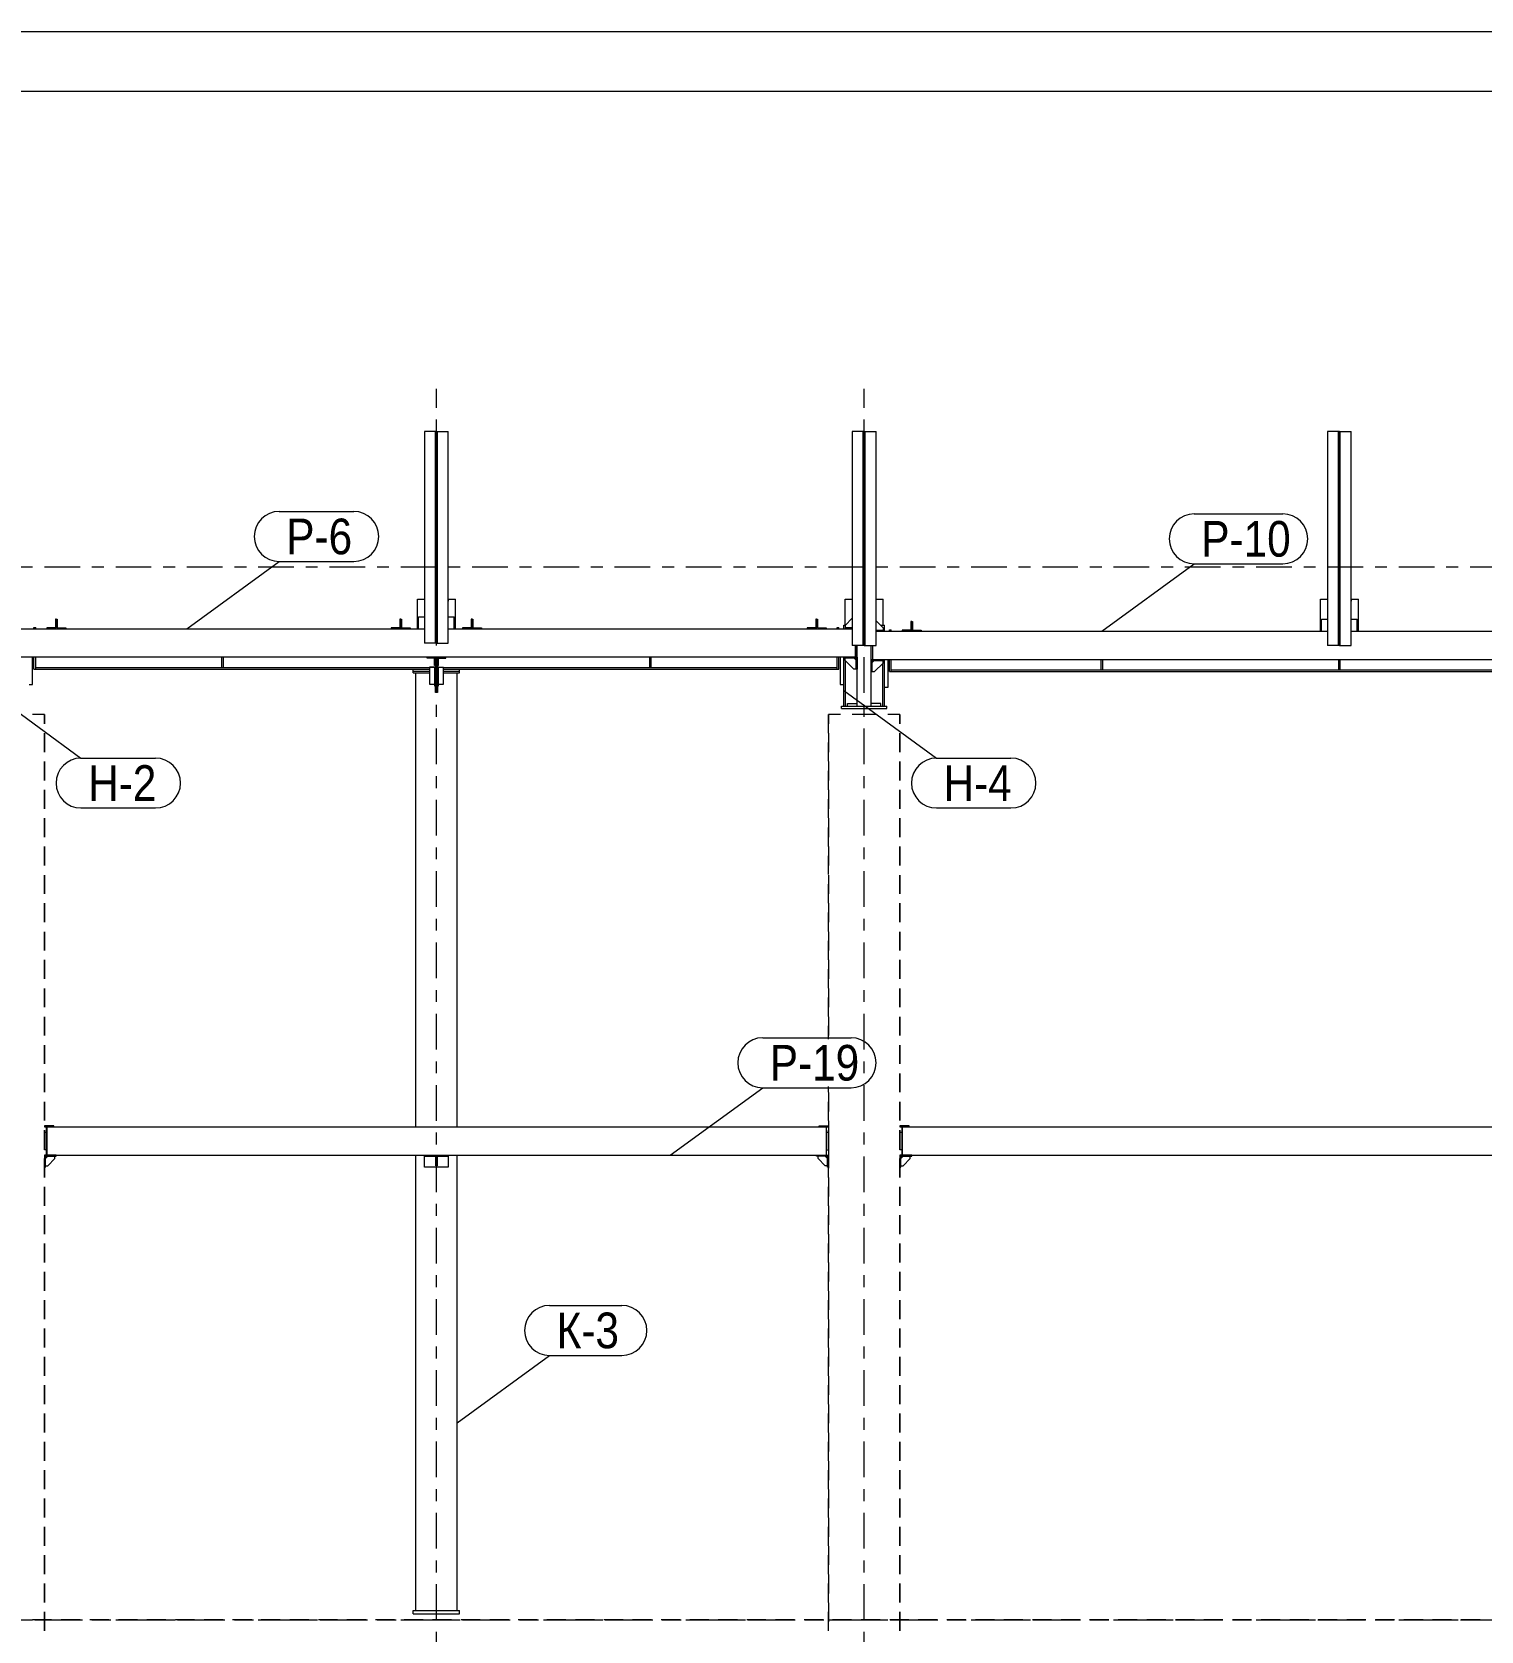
# Model space of a CAD drawing. Header units: millimetres. Extents: x -423 to 766, y -621 to 220.
# Drawn here: x -274.4 to -152.5, y 85.1 to 219.6 of the extents above; entities that cross this region are included whole.
import ezdxf

# ---------------------------------------------------------------- set-up
doc = ezdxf.new("R2010")
doc.units = ezdxf.units.MM
doc.linetypes.add('XKITLINE00', pattern=[0])
doc.linetypes.add('XKITLINE03', pattern=[6, 3, -1, 1, -1])
for name, color, linetype, lineweight in [('DrawingSheet', 5, 'Continuous', 0), ('Part', 2, 'Continuous', 0), ('PartMark', 3, 'Continuous', 0), ('ReferenceModel', 1, 'Continuous', 0), ('S-GRID', 1, 'Continuous', 0)]:
    doc.layers.add(name, color=color, linetype=linetype, lineweight=lineweight)
doc.styles.add('GOST type A', font='ARIAL.TTF')

msp = doc.modelspace()

# ---------------------------------------------------------------- linework, layer by layer
at = {"layer": 'DrawingSheet', "linetype": 'XKITLINE00', "lineweight": 0}
for p, q in [((765.51, 219.62), (-423.49, 219.62)), ((760.51, 214.62), (-403.49, 214.62))]:
    msp.add_line(p, q, dxfattribs=at)
at = {"layer": 'Part', "linetype": 'XKITLINE00', "lineweight": 0}
for p, q in [((-240.39, 186), (-241.39, 186)), ((-241.39, 186), (-241.39, 168.2)), ((-240.47, 168.2), (-240.47, 186)), ((-240.39, 168.2), (-240.39, 186)), ((-240.39, 186), (-239.39, 186)), ((-240.39, 186), (-240.39, 168.2)), ((-240.31, 168.2), (-240.31, 186)), ((-239.39, 168.2), (-239.39, 186)), ((-204.39, 186), (-205.39, 186)), ((-205.39, 186), (-205.39, 168)), ((-204.47, 168), (-204.47, 186)), ((-204.39, 168), (-204.39, 186)), ((-204.39, 186), (-203.39, 186)), ((-204.39, 186), (-204.39, 168)), ((-204.31, 168), (-204.31, 186)), ((-203.39, 168), (-203.39, 186)), ((-164.39, 186), (-165.39, 186)), ((-165.39, 186), (-165.39, 168)), ((-164.47, 168), (-164.47, 186)), ((-164.39, 186), (-164.39, 168)), ((-164.39, 168), (-164.39, 186)), ((-164.39, 186), (-163.39, 186)), ((-164.31, 168), (-164.31, 186)), ((-163.39, 168), (-163.39, 186)), ((-241.99, 169.7), (-241.99, 171.9)), ((-241.99, 171.9), (-241.39, 171.9)), ((-239.39, 171.9), (-238.79, 171.9)), ((-239.39, 171.8), (-239.39, 171.8)), ((-239.39, 171.8), (-239.39, 171.72)), ((-239.39, 171.72), (-239.39, 171.72)), ((-238.79, 169.7), (-238.79, 171.9)), ((-205.99, 169.7), (-205.99, 171.9)), ((-205.99, 171.9), (-205.39, 171.9)), ((-203.39, 171.9), (-202.79, 171.9)), ((-202.79, 169.7), (-202.79, 171.9)), ((-165.99, 169.5), (-165.99, 171.9)), ((-165.99, 171.9), (-165.39, 171.9)), ((-163.39, 171.9), (-162.79, 171.9)), ((-163.39, 171.8), (-163.39, 171.8)), ((-163.39, 171.8), (-163.39, 171.72)), ((-163.39, 171.72), (-163.39, 171.72)), ((-162.79, 169.5), (-162.79, 171.9)), ((-272.39, 170.2), (-272.46, 170.2)), ((-272.46, 170.2), (-272.46, 169.47)), ((-272.39, 169.4), (-272.39, 170.2)), ((-272.39, 170.2), (-272.32, 170.2)), ((-272.39, 169.4), (-272.39, 170.2)), ((-272.32, 170.2), (-272.32, 169.47)), ((-243.39, 170.2), (-243.46, 170.2)), ((-243.46, 170.2), (-243.46, 169.47)), ((-243.39, 169.4), (-243.39, 170.2)), ((-243.39, 170.2), (-243.32, 170.2)), ((-243.39, 169.4), (-243.39, 170.2)), ((-243.32, 170.2), (-243.32, 169.47)), ((-241.99, 169.7), (-241.89, 169.7)), ((-241.99, 169.4), (-241.99, 169.7)), ((-241.89, 170.4), (-241.39, 170.4)), ((-241.89, 169.4), (-241.89, 170.4)), ((-239.39, 170.4), (-238.89, 170.4)), ((-238.89, 169.4), (-238.89, 170.4)), ((-238.89, 169.7), (-238.79, 169.7)), ((-238.79, 169.4), (-238.79, 169.7)), ((-237.39, 170.2), (-237.46, 170.2)), ((-237.46, 170.2), (-237.46, 169.47)), ((-237.39, 169.4), (-237.39, 170.2)), ((-237.39, 169.4), (-237.39, 170.2)), ((-237.39, 170.2), (-237.32, 170.2)), ((-237.32, 170.2), (-237.32, 169.47)), ((-208.39, 170.2), (-208.46, 170.2)), ((-208.46, 170.2), (-208.46, 169.47)), ((-208.39, 169.4), (-208.39, 170.2)), ((-208.39, 170.2), (-208.32, 170.2)), ((-208.39, 169.4), (-208.39, 170.2)), ((-208.32, 170.2), (-208.32, 169.47)), ((-206.1, 169.7), (-205.97, 169.7)), ((-206.1, 169.4), (-206.1, 169.7)), ((-205.39, 170.28), (-205.99, 169.68)), ((-205.99, 169.68), (-205.99, 169.48)), ((-203.39, 170.08), (-202.79, 169.48)), ((-203.01, 169.7), (-202.68, 169.7)), ((-202.68, 169.4), (-202.68, 169.7)), ((-200.39, 170), (-200.46, 170)), ((-200.46, 170), (-200.46, 169.27)), ((-200.39, 169.2), (-200.39, 170)), ((-200.39, 169.2), (-200.39, 170)), ((-200.39, 170), (-200.32, 170)), ((-200.32, 170), (-200.32, 169.27)), ((-165.89, 170.2), (-165.39, 170.2)), ((-165.89, 169.2), (-165.89, 170.2)), ((-163.39, 170.2), (-162.89, 170.2)), ((-162.89, 169.2), (-162.89, 170.2)), ((-275.39, 169.4), (-241.39, 169.4)), ((-274.27, 169.4), (-274.27, 169.5)), ((-274.27, 169.5), (-274.11, 169.5)), ((-274.11, 169.4), (-274.11, 169.5)), ((-272.46, 169.47), (-273.19, 169.47)), ((-273.19, 169.47), (-273.19, 169.4)), ((-272.32, 169.47), (-271.59, 169.47)), ((-271.59, 169.47), (-271.59, 169.4)), ((-243.46, 169.47), (-244.19, 169.47)), ((-244.19, 169.47), (-244.19, 169.4)), ((-243.32, 169.47), (-242.59, 169.47)), ((-242.59, 169.47), (-242.59, 169.4)), ((-241.89, 169.4), (-241.39, 169.4)), ((-240.39, 168.2), (-241.39, 168.2)), ((-240.39, 168.2), (-239.39, 168.2)), ((-239.39, 169.4), (-205.39, 169.4)), ((-239.39, 169.4), (-238.89, 169.4)), ((-237.46, 169.47), (-238.19, 169.47)), ((-238.19, 169.47), (-238.19, 169.4)), ((-237.32, 169.47), (-236.59, 169.47)), ((-236.59, 169.47), (-236.59, 169.4)), ((-208.46, 169.47), (-209.19, 169.47)), ((-209.19, 169.47), (-209.19, 169.4)), ((-208.32, 169.47), (-207.59, 169.47)), ((-207.59, 169.47), (-207.59, 169.4)), ((-206.67, 169.5), (-206.51, 169.5)), ((-206.67, 169.4), (-206.67, 169.5)), ((-206.51, 169.4), (-206.51, 169.5)), ((-205.39, 169.48), (-205.99, 169.48)), ((-205.99, 169.48), (-205.99, 169.4)), ((-205.99, 169.4), (-205.39, 169.4)), ((-203.39, 169.28), (-202.79, 169.28)), ((-202.79, 169.2), (-203.39, 169.2)), ((-203.39, 169.2), (-165.39, 169.2)), ((-202.79, 169.48), (-202.79, 169.28)), ((-202.79, 169.4), (-202.68, 169.4)), ((-202.79, 169.28), (-202.79, 169.2)), ((-202.68, 169.2), (-202.68, 169.4)), ((-202.27, 169.2), (-202.27, 169.3)), ((-202.27, 169.3), (-202.11, 169.3)), ((-202.11, 169.2), (-202.11, 169.3)), ((-200.46, 169.27), (-201.19, 169.27)), ((-201.19, 169.27), (-201.19, 169.2)), ((-200.32, 169.27), (-199.59, 169.27)), ((-199.59, 169.27), (-199.59, 169.2)), ((-165.99, 169.5), (-165.89, 169.5)), ((-165.99, 169.2), (-165.99, 169.5)), ((-165.89, 169.2), (-165.39, 169.2)), ((-163.39, 169.2), (-125.39, 169.2)), ((-163.39, 169.2), (-162.89, 169.2)), ((-162.89, 169.5), (-162.79, 169.5)), ((-162.79, 169.2), (-162.79, 169.5)), ((-205.13, 167), (-275.65, 167)), ((-274.38, 164.7), (-274.38, 167)), ((-274.27, 166), (-274.27, 167)), ((-274.11, 166.14), (-274.11, 167)), ((-258.47, 167), (-258.47, 166.15)), ((-258.31, 166.15), (-258.31, 167)), ((-241.17, 166.92), (-241.17, 167)), ((-241.17, 167), (-240.47, 167)), ((-240.55, 166.92), (-241.17, 166.92)), ((-240.55, 166.3), (-240.55, 166.92)), ((-240.47, 167), (-240.47, 166.3)), ((-240.31, 167), (-240.47, 167)), ((-240.47, 167), (-240.47, 165.68)), ((-240.31, 167), (-240.31, 166.3)), ((-239.61, 167), (-240.31, 167)), ((-240.31, 167), (-240.31, 165.68)), ((-240.23, 166.3), (-240.23, 166.92)), ((-240.23, 166.92), (-239.61, 166.92)), ((-239.61, 166.92), (-239.61, 167)), ((-222.47, 167), (-222.47, 166.15)), ((-222.31, 166.15), (-222.31, 167)), ((-206.67, 166.14), (-206.67, 167)), ((-206.51, 166), (-206.51, 167)), ((-206.4, 167), (-206.4, 164.7)), ((-206.1, 162.9), (-206.1, 167)), ((-205.99, 166.92), (-205.99, 167)), ((-205.99, 167), (-204.99, 167)), ((-205.99, 166.72), (-205.99, 166.92)), ((-205.07, 166.92), (-205.99, 166.92)), ((-204.39, 168), (-205.39, 168)), ((-205.07, 166.77), (-205.22, 166.92)), ((-205.13, 167), (-205.13, 168)), ((-205.09, 167.05), (-205.13, 167.05)), ((-205.09, 168), (-205.09, 167.05)), ((-205.07, 166), (-205.07, 166.92)), ((-204.99, 162.9), (-204.99, 168)), ((-204.99, 167), (-204.99, 166)), ((-204.39, 168), (-203.39, 168)), ((-203.79, 162.9), (-203.79, 168)), ((-203.69, 168), (-203.69, 166.85)), ((-203.65, 166.8), (-203.65, 168)), ((-164.39, 168), (-165.39, 168)), ((-164.39, 168), (-163.39, 168)), ((-274.27, 166), (-274.11, 166)), ((-274.11, 166.14), (-240.97, 166.14)), ((-274.11, 166), (-274.11, 166.14)), ((-274.11, 166), (-242.34, 166)), ((-258.47, 166.15), (-258.31, 166.15)), ((-242.34, 165.84), (-242.34, 166)), ((-242.34, 166), (-240.97, 166)), ((-242.34, 165.84), (-240.97, 165.84)), ((-242.34, 165.68), (-242.34, 165.84)), ((-242.34, 165.84), (-240.97, 165.84)), ((-242.34, 165.68), (-240.97, 165.68)), ((-242.13, 127.5), (-242.13, 165.68)), ((-240.47, 166.18), (-240.97, 166.18)), ((-240.97, 166.18), (-240.97, 164.73)), ((-240.97, 166.16), (-240.55, 166.16)), ((-240.47, 166.3), (-240.55, 166.3)), ((-240.55, 166.16), (-240.55, 164.6)), ((-240.55, 166.03), (-240.47, 166.03)), ((-240.47, 165), (-240.47, 165.68)), ((-240.31, 165.68), (-240.47, 165.68)), ((-240.31, 166.3), (-240.23, 166.3)), ((-240.31, 166.18), (-239.81, 166.18)), ((-240.31, 166.03), (-240.23, 166.03)), ((-240.31, 165), (-240.31, 165.68)), ((-240.23, 164.6), (-240.23, 166.16)), ((-240.23, 166.16), (-239.81, 166.16)), ((-239.81, 164.73), (-239.81, 166.18)), ((-239.81, 166.14), (-206.67, 166.14)), ((-239.81, 166), (-238.44, 166)), ((-239.81, 165.84), (-238.44, 165.84)), ((-239.81, 165.84), (-238.44, 165.84)), ((-239.81, 165.68), (-238.44, 165.68)), ((-238.65, 127.5), (-238.65, 165.68)), ((-238.44, 166), (-206.67, 166)), ((-238.44, 165.84), (-238.44, 166)), ((-238.44, 165.68), (-238.44, 165.84)), ((-222.47, 166.15), (-222.31, 166.15)), ((-206.67, 166), (-206.67, 166.14)), ((-206.67, 166), (-206.51, 166)), ((-205.27, 166), (-205.99, 166.72)), ((-205.95, 162.9), (-205.95, 166.68)), ((-205.07, 166), (-205.27, 166)), ((-204.99, 166), (-205.07, 166)), ((-203.79, 166.8), (-203.79, 165.8)), ((-202.79, 166.8), (-203.79, 166.8)), ((-203.79, 165.8), (-203.71, 165.8)), ((-203.71, 166.57), (-203.56, 166.72)), ((-203.71, 165.8), (-203.71, 166.72)), ((-203.71, 166.72), (-202.79, 166.72)), ((-203.71, 165.8), (-203.51, 165.8)), ((-203.69, 166.85), (-203.65, 166.85)), ((-85.13, 166.8), (-203.65, 166.8)), ((-203.51, 165.8), (-202.79, 166.52)), ((-202.83, 162.9), (-202.83, 166.48)), ((-202.79, 166.72), (-202.79, 166.8)), ((-202.79, 166.52), (-202.79, 166.72)), ((-202.68, 162.9), (-202.68, 166.8)), ((-202.38, 164.5), (-202.38, 166.8)), ((-202.27, 165.8), (-202.27, 166.8)), ((-202.27, 165.8), (-202.11, 165.8)), ((-202.11, 165.94), (-202.11, 166.8)), ((-202.11, 165.94), (-144.97, 165.94)), ((-202.11, 165.8), (-202.11, 165.94)), ((-202.11, 165.8), (-146.34, 165.8)), ((-184.47, 166.8), (-184.47, 165.95)), ((-184.47, 165.95), (-184.31, 165.95)), ((-184.31, 165.95), (-184.31, 166.8)), ((-164.47, 166.8), (-164.47, 165.95)), ((-164.47, 165.95), (-164.31, 165.95)), ((-164.31, 165.95), (-164.31, 166.8)), ((-274.68, 164.7), (-274.38, 164.7)), ((-240.97, 164.73), (-240.55, 164.73)), ((-240.55, 164.6), (-240.47, 164.6)), ((-240.47, 165.23), (-240.31, 165.23)), ((-240.47, 164.03), (-240.47, 165)), ((-240.47, 164.93), (-240.31, 164.93)), ((-240.31, 165), (-240.31, 164.03)), ((-240.31, 164.6), (-240.23, 164.6)), ((-240.23, 164.73), (-239.81, 164.73)), ((-206.4, 164.7), (-206.1, 164.7)), ((-202.68, 164.5), (-202.38, 164.5)), ((-240.31, 164.03), (-240.47, 164.03)), ((-206.29, 162.7), (-206.29, 162.9)), ((-206.29, 162.9), (-202.49, 162.9)), ((-205.79, 162.9), (-205.79, 163.1)), ((-205.79, 163.1), (-204.99, 163.1)), ((-204.99, 162.9), (-203.79, 162.9)), ((-202.99, 163.1), (-203.79, 163.1)), ((-202.99, 162.9), (-202.99, 163.1)), ((-202.49, 162.7), (-202.49, 162.9)), ((-206.29, 162.7), (-202.49, 162.7)), ((-272.59, 127.58), (-273.39, 127.58)), ((-273.39, 127.58), (-273.39, 127.5)), ((-273.39, 127.5), (-273.19, 127.5)), ((-273.39, 127.05), (-273.23, 127.05)), ((-273.39, 125.55), (-273.39, 127.05)), ((-273.23, 127.46), (-273.23, 125.14)), ((-273.23, 127.46), (-273.19, 127.46)), ((-273.19, 127.5), (-273.19, 125.1)), ((-273.19, 127.5), (-207.59, 127.5)), ((-272.59, 127.5), (-272.59, 127.58)), ((-208.19, 127.5), (-208.19, 127.58)), ((-208.19, 127.58), (-207.39, 127.58)), ((-207.59, 127.5), (-207.59, 125.1)), ((-207.59, 127.5), (-207.39, 127.5)), ((-207.55, 127.46), (-207.59, 127.46)), ((-207.55, 125.14), (-207.55, 127.46)), ((-207.55, 127.05), (-207.39, 127.05)), ((-207.39, 127.5), (-207.39, 127.58)), ((-207.39, 127.05), (-207.39, 125.55)), ((-200.59, 127.58), (-201.39, 127.58)), ((-201.39, 127.58), (-201.39, 127.5)), ((-201.39, 127.5), (-201.19, 127.5)), ((-201.39, 127.05), (-201.23, 127.05)), ((-201.39, 125.55), (-201.39, 127.05)), ((-201.23, 127.46), (-201.23, 125.14)), ((-201.23, 127.46), (-201.19, 127.46)), ((-201.19, 127.5), (-201.19, 125.1)), ((-201.19, 127.5), (-87.59, 127.5)), ((-200.59, 127.5), (-200.59, 127.58)), ((-273.23, 125.55), (-273.39, 125.55)), ((-273.23, 125.14), (-273.19, 125.14)), ((-207.59, 125.14), (-207.55, 125.14)), ((-207.55, 125.55), (-207.39, 125.55)), ((-201.23, 125.55), (-201.39, 125.55)), ((-201.23, 125.14), (-201.19, 125.14)), ((-273.39, 125.1), (-273.39, 124.1)), ((-272.39, 125.1), (-273.39, 125.1)), ((-273.39, 124.1), (-273.31, 124.1)), ((-273.31, 124.1), (-273.31, 125.02)), ((-273.31, 125.02), (-272.39, 125.02)), ((-273.31, 124.82), (-273.11, 125.02)), ((-273.31, 124.22), (-273.11, 124.22)), ((-273.19, 125.1), (-207.59, 125.1)), ((-273.11, 124.22), (-272.51, 124.82)), ((-272.51, 124.82), (-272.51, 125.02)), ((-272.39, 125.02), (-272.39, 125.1)), ((-242.13, 86.8), (-242.13, 125.1)), ((-241.39, 124.1), (-241.39, 125.1)), ((-241.39, 125.02), (-239.39, 125.02)), ((-239.39, 124.1), (-241.39, 124.1)), ((-240.44, 124.22), (-240.44, 125.02)), ((-240.44, 124.82), (-240.34, 124.82)), ((-240.34, 124.22), (-240.44, 124.22)), ((-240.34, 125.02), (-240.34, 124.22)), ((-239.39, 125.1), (-239.39, 124.1)), ((-238.65, 86.8), (-238.65, 125.1)), ((-208.39, 125.02), (-208.39, 125.1)), ((-208.39, 125.1), (-207.39, 125.1)), ((-207.47, 125.02), (-208.39, 125.02)), ((-208.27, 124.82), (-208.27, 125.02)), ((-207.67, 124.22), (-208.27, 124.82)), ((-207.47, 124.82), (-207.67, 125.02)), ((-207.47, 124.22), (-207.67, 124.22)), ((-207.47, 124.1), (-207.47, 125.02)), ((-207.39, 124.1), (-207.47, 124.1)), ((-207.39, 125.1), (-207.39, 124.1)), ((-201.39, 125.1), (-201.39, 124.1)), ((-200.39, 125.1), (-201.39, 125.1)), ((-201.39, 124.1), (-201.31, 124.1)), ((-201.31, 124.82), (-201.11, 125.02)), ((-201.31, 124.1), (-201.31, 125.02)), ((-201.31, 125.02), (-200.39, 125.02)), ((-201.31, 124.22), (-201.11, 124.22)), ((-201.19, 125.1), (-87.59, 125.1)), ((-201.11, 124.22), (-200.51, 124.82)), ((-200.51, 124.82), (-200.51, 125.02)), ((-200.39, 125.02), (-200.39, 125.1)), ((-242.34, 86.5), (-242.34, 86.8)), ((-242.34, 86.8), (-238.44, 86.8)), ((-242.34, 86.5), (-238.44, 86.5)), ((-238.44, 86.5), (-238.44, 86.8))]:
    msp.add_line(p, q, dxfattribs=at)
at = {"layer": 'PartMark', "linetype": 'XKITLINE00', "lineweight": 0}
for p, q in [((-253.63, 179.27), (-247.35, 179.27)), ((-176.61, 179.07), (-169.15, 179.07)), ((-261.41, 169.4), (-253.63, 175.07)), ((-253.63, 175.07), (-247.35, 175.07)), ((-184.39, 169.2), (-176.61, 174.87)), ((-176.61, 174.87), (-169.15, 174.87)), ((-278.09, 164.2), (-270.31, 158.52)), ((-206.09, 164.2), (-198.31, 158.52)), ((-270.31, 158.52), (-264.03, 158.52)), ((-198.31, 158.52), (-192.03, 158.52)), ((-270.31, 154.32), (-264.03, 154.32)), ((-198.31, 154.32), (-192.03, 154.32)), ((-212.93, 134.98), (-205.48, 134.98)), ((-220.71, 125.1), (-212.93, 130.78)), ((-212.93, 130.78), (-205.48, 130.78)), ((-230.87, 112.46), (-224.78, 112.46)), ((-238.65, 102.58), (-230.87, 108.26)), ((-230.87, 108.26), (-224.78, 108.26))]:
    msp.add_line(p, q, dxfattribs=at)
for centre, start, end in [((-253.63, 177.17), 90, 270), ((-247.35, 177.17), 270, 90), ((-176.61, 176.97), 90, 270), ((-169.15, 176.97), 270, 90), ((-270.31, 156.42), 90, 270), ((-264.03, 156.42), 270, 90), ((-198.31, 156.42), 90, 270), ((-192.03, 156.42), 270, 90), ((-212.93, 132.88), 90, 270), ((-205.48, 132.88), 270, 90), ((-230.87, 110.36), 90, 270), ((-224.78, 110.36), 270, 90)]:
    msp.add_arc(centre, 2.1, start, end, dxfattribs=at)
at = {"layer": 'ReferenceModel', "linetype": 'XKITLINE00', "lineweight": 0}
for p, q in [((-273.39, 162.2), (-274.39, 162.2)), ((-273.39, 162.2), (-274.39, 162.2)), ((-273.39, 162.2), (-274.39, 162.2)), ((-273.39, 162.2), (-273.39, 161.4)), ((-273.39, 161.4), (-273.39, 162.2)), ((-273.39, 162.2), (-273.39, 161.4)), ((-206.39, 162.2), (-207.39, 162.2)), ((-206.39, 162.2), (-207.39, 162.2)), ((-207.39, 162.2), (-207.39, 161.4)), ((-207.39, 160.63), (-207.39, 162.2)), ((-206.39, 162.2), (-207.39, 162.2)), ((-207.39, 162.2), (-207.39, 161.4)), ((-203.39, 162.2), (-205.39, 162.2)), ((-203.39, 162.2), (-205.39, 162.2)), ((-203.39, 162.2), (-205.39, 162.2)), ((-201.39, 162.2), (-202.39, 162.2)), ((-201.39, 162.2), (-202.39, 162.2)), ((-201.39, 162.2), (-202.39, 162.2)), ((-201.39, 162.2), (-201.39, 161.4)), ((-201.39, 161.4), (-201.39, 162.2)), ((-201.39, 162.2), (-201.39, 161.4)), ((-273.39, 160.61), (-273.39, 159.02)), ((-273.39, 159.02), (-273.39, 160.61)), ((-273.39, 160.61), (-273.39, 159.02)), ((-207.39, 160.61), (-207.39, 159.02)), ((-207.39, 160.61), (-207.39, 159.02)), ((-201.39, 160.61), (-201.39, 159.02)), ((-201.39, 159.02), (-201.39, 160.61)), ((-201.39, 160.61), (-201.39, 159.02)), ((-207.39, 158.25), (-207.39, 159.84)), ((-273.39, 158.22), (-273.39, 156.63)), ((-273.39, 156.63), (-273.39, 158.22)), ((-273.39, 158.22), (-273.39, 156.63)), ((-207.39, 158.22), (-207.39, 156.63)), ((-207.39, 158.22), (-207.39, 156.63)), ((-207.39, 155.86), (-207.39, 157.45)), ((-201.39, 158.22), (-201.39, 156.63)), ((-201.39, 156.63), (-201.39, 158.22)), ((-201.39, 158.22), (-201.39, 156.63)), ((-273.39, 155.84), (-273.39, 154.25)), ((-273.39, 154.25), (-273.39, 155.84)), ((-273.39, 155.84), (-273.39, 154.25)), ((-207.39, 155.84), (-207.39, 154.25)), ((-207.39, 155.84), (-207.39, 154.25)), ((-207.39, 153.48), (-207.39, 155.07)), ((-201.39, 155.84), (-201.39, 154.25)), ((-201.39, 154.25), (-201.39, 155.84)), ((-201.39, 155.84), (-201.39, 154.25)), ((-273.39, 153.45), (-273.39, 151.86)), ((-273.39, 151.86), (-273.39, 153.45)), ((-273.39, 153.45), (-273.39, 151.86)), ((-207.39, 153.45), (-207.39, 151.86)), ((-207.39, 153.45), (-207.39, 151.86)), ((-201.39, 153.45), (-201.39, 151.86)), ((-201.39, 151.86), (-201.39, 153.45)), ((-201.39, 153.45), (-201.39, 151.86)), ((-207.39, 151.09), (-207.39, 152.68)), ((-273.39, 151.07), (-273.39, 149.48)), ((-273.39, 149.48), (-273.39, 151.07)), ((-273.39, 151.07), (-273.39, 149.48)), ((-207.39, 151.07), (-207.39, 149.48)), ((-207.39, 151.07), (-207.39, 149.48)), ((-201.39, 151.07), (-201.39, 149.48)), ((-201.39, 149.48), (-201.39, 151.07)), ((-201.39, 151.07), (-201.39, 149.48)), ((-207.39, 148.71), (-207.39, 150.3)), ((-273.39, 148.68), (-273.39, 147.09)), ((-273.39, 147.09), (-273.39, 148.68)), ((-273.39, 148.68), (-273.39, 147.09)), ((-207.39, 148.68), (-207.39, 147.09)), ((-207.39, 148.68), (-207.39, 147.09)), ((-201.39, 148.68), (-201.39, 147.09)), ((-201.39, 147.09), (-201.39, 148.68)), ((-201.39, 148.68), (-201.39, 147.09)), ((-207.39, 146.32), (-207.39, 147.91)), ((-273.39, 146.3), (-273.39, 144.71)), ((-273.39, 144.71), (-273.39, 146.3)), ((-273.39, 146.3), (-273.39, 144.71)), ((-207.39, 146.3), (-207.39, 144.71)), ((-207.39, 146.3), (-207.39, 144.71)), ((-207.39, 143.94), (-207.39, 145.53)), ((-201.39, 146.3), (-201.39, 144.71)), ((-201.39, 144.71), (-201.39, 146.3)), ((-201.39, 146.3), (-201.39, 144.71)), ((-273.39, 143.91), (-273.39, 142.32)), ((-273.39, 142.32), (-273.39, 143.91)), ((-273.39, 143.91), (-273.39, 142.32)), ((-207.39, 143.91), (-207.39, 142.32)), ((-207.39, 143.91), (-207.39, 142.32)), ((-207.39, 141.55), (-207.39, 143.14)), ((-201.39, 143.91), (-201.39, 142.32)), ((-201.39, 142.32), (-201.39, 143.91)), ((-201.39, 143.91), (-201.39, 142.32)), ((-273.39, 141.53), (-273.39, 139.94)), ((-273.39, 139.94), (-273.39, 141.53)), ((-273.39, 141.53), (-273.39, 139.94)), ((-207.39, 141.53), (-207.39, 139.94)), ((-207.39, 141.53), (-207.39, 139.94)), ((-201.39, 141.53), (-201.39, 139.94)), ((-201.39, 139.94), (-201.39, 141.53)), ((-201.39, 141.53), (-201.39, 139.94)), ((-207.39, 139.17), (-207.39, 140.76)), ((-273.39, 139.14), (-273.39, 137.55)), ((-273.39, 137.55), (-273.39, 139.14)), ((-273.39, 139.14), (-273.39, 137.55)), ((-207.39, 139.14), (-207.39, 137.55)), ((-207.39, 139.14), (-207.39, 137.55)), ((-201.39, 139.14), (-201.39, 137.55)), ((-201.39, 137.55), (-201.39, 139.14)), ((-201.39, 139.14), (-201.39, 137.55)), ((-207.39, 136.78), (-207.39, 138.37)), ((-273.39, 136.76), (-273.39, 135.17)), ((-273.39, 135.17), (-273.39, 136.76)), ((-273.39, 136.76), (-273.39, 135.17)), ((-207.39, 136.76), (-207.39, 135.17)), ((-207.39, 136.76), (-207.39, 135.17)), ((-207.39, 134.88), (-207.39, 135.99)), ((-201.39, 136.76), (-201.39, 135.17)), ((-201.39, 135.17), (-201.39, 136.76)), ((-201.39, 136.76), (-201.39, 135.17)), ((-273.39, 134.37), (-273.39, 132.78)), ((-273.39, 132.78), (-273.39, 134.37)), ((-273.39, 134.37), (-273.39, 132.78)), ((-201.39, 134.37), (-201.39, 132.78)), ((-201.39, 132.78), (-201.39, 134.37)), ((-201.39, 134.37), (-201.39, 132.78)), ((-273.39, 131.99), (-273.39, 130.4)), ((-273.39, 130.4), (-273.39, 131.99)), ((-273.39, 131.99), (-273.39, 130.4)), ((-201.39, 131.99), (-201.39, 130.4)), ((-201.39, 130.4), (-201.39, 131.99)), ((-201.39, 131.99), (-201.39, 130.4)), ((-207.39, 130.4), (-207.39, 130.88)), ((-273.39, 129.6), (-273.39, 128.01)), ((-273.39, 128.01), (-273.39, 129.6)), ((-273.39, 129.6), (-273.39, 128.01)), ((-207.39, 130.37), (-207.39, 128.78)), ((-207.39, 130.37), (-207.39, 128.78)), ((-207.39, 128.01), (-207.39, 129.6)), ((-201.39, 129.6), (-201.39, 128.01)), ((-201.39, 128.01), (-201.39, 129.6)), ((-201.39, 129.6), (-201.39, 128.01)), ((-207.39, 127.99), (-207.39, 126.4)), ((-207.39, 127.99), (-207.39, 126.4)), ((-273.39, 127.22), (-273.39, 125.63)), ((-273.39, 125.63), (-273.39, 127.22)), ((-273.39, 127.22), (-273.39, 125.63)), ((-207.39, 125.63), (-207.39, 127.22)), ((-201.39, 127.22), (-201.39, 125.63)), ((-201.39, 125.63), (-201.39, 127.22)), ((-201.39, 127.22), (-201.39, 125.63)), ((-207.39, 125.6), (-207.39, 124.01)), ((-207.39, 125.6), (-207.39, 124.01)), ((-273.39, 124.83), (-273.39, 123.24)), ((-273.39, 123.24), (-273.39, 124.83)), ((-273.39, 124.83), (-273.39, 123.24)), ((-207.39, 123.24), (-207.39, 124.83)), ((-201.39, 124.83), (-201.39, 123.24)), ((-201.39, 123.24), (-201.39, 124.83)), ((-201.39, 124.83), (-201.39, 123.24)), ((-207.39, 123.22), (-207.39, 121.63)), ((-207.39, 123.22), (-207.39, 121.63)), ((-273.39, 122.45), (-273.39, 120.85)), ((-273.39, 120.85), (-273.39, 122.45)), ((-273.39, 122.45), (-273.39, 120.85)), ((-207.39, 120.85), (-207.39, 122.45)), ((-201.39, 122.45), (-201.39, 120.85)), ((-201.39, 120.85), (-201.39, 122.45)), ((-201.39, 122.45), (-201.39, 120.85)), ((-273.39, 120.06), (-273.39, 118.47)), ((-273.39, 118.47), (-273.39, 120.06)), ((-273.39, 120.06), (-273.39, 118.47)), ((-207.39, 120.83), (-207.39, 119.24)), ((-207.39, 120.83), (-207.39, 119.24)), ((-207.39, 118.47), (-207.39, 120.06)), ((-201.39, 120.06), (-201.39, 118.47)), ((-201.39, 118.47), (-201.39, 120.06)), ((-201.39, 120.06), (-201.39, 118.47)), ((-207.39, 118.45), (-207.39, 116.85)), ((-207.39, 118.45), (-207.39, 116.85)), ((-273.39, 117.67), (-273.39, 116.08)), ((-273.39, 116.08), (-273.39, 117.67)), ((-273.39, 117.67), (-273.39, 116.08)), ((-207.39, 116.08), (-207.39, 117.67)), ((-201.39, 117.67), (-201.39, 116.08)), ((-201.39, 116.08), (-201.39, 117.67)), ((-201.39, 117.67), (-201.39, 116.08)), ((-207.39, 116.06), (-207.39, 114.47)), ((-207.39, 116.06), (-207.39, 114.47)), ((-273.39, 115.29), (-273.39, 113.7)), ((-273.39, 113.7), (-273.39, 115.29)), ((-273.39, 115.29), (-273.39, 113.7)), ((-207.39, 113.7), (-207.39, 115.29)), ((-201.39, 115.29), (-201.39, 113.7)), ((-201.39, 113.7), (-201.39, 115.29)), ((-201.39, 115.29), (-201.39, 113.7)), ((-207.39, 113.67), (-207.39, 112.08)), ((-207.39, 113.67), (-207.39, 112.08)), ((-273.39, 112.9), (-273.39, 111.31)), ((-273.39, 111.31), (-273.39, 112.9)), ((-273.39, 112.9), (-273.39, 111.31)), ((-207.39, 111.31), (-207.39, 112.9)), ((-201.39, 112.9), (-201.39, 111.31)), ((-201.39, 111.31), (-201.39, 112.9)), ((-201.39, 112.9), (-201.39, 111.31)), ((-273.39, 110.52), (-273.39, 108.93)), ((-273.39, 108.93), (-273.39, 110.52)), ((-273.39, 110.52), (-273.39, 108.93)), ((-207.39, 111.29), (-207.39, 109.7)), ((-207.39, 111.29), (-207.39, 109.7)), ((-207.39, 108.93), (-207.39, 110.52)), ((-201.39, 110.52), (-201.39, 108.93)), ((-201.39, 108.93), (-201.39, 110.52)), ((-201.39, 110.52), (-201.39, 108.93)), ((-273.39, 108.13), (-273.39, 106.54)), ((-273.39, 106.54), (-273.39, 108.13)), ((-273.39, 108.13), (-273.39, 106.54)), ((-207.39, 108.9), (-207.39, 107.31)), ((-207.39, 108.9), (-207.39, 107.31)), ((-207.39, 106.54), (-207.39, 108.13)), ((-201.39, 108.13), (-201.39, 106.54)), ((-201.39, 106.54), (-201.39, 108.13)), ((-201.39, 108.13), (-201.39, 106.54)), ((-207.39, 106.52), (-207.39, 104.93)), ((-207.39, 106.52), (-207.39, 104.93)), ((-273.39, 105.75), (-273.39, 104.16)), ((-273.39, 104.16), (-273.39, 105.75)), ((-273.39, 105.75), (-273.39, 104.16)), ((-207.39, 104.16), (-207.39, 105.75)), ((-201.39, 105.75), (-201.39, 104.16)), ((-201.39, 104.16), (-201.39, 105.75)), ((-201.39, 105.75), (-201.39, 104.16)), ((-207.39, 104.13), (-207.39, 102.54)), ((-207.39, 104.13), (-207.39, 102.54)), ((-273.39, 103.36), (-273.39, 101.77)), ((-273.39, 101.77), (-273.39, 103.36)), ((-273.39, 103.36), (-273.39, 101.77)), ((-207.39, 101.77), (-207.39, 103.36)), ((-201.39, 103.36), (-201.39, 101.77)), ((-201.39, 101.77), (-201.39, 103.36)), ((-201.39, 103.36), (-201.39, 101.77)), ((-273.39, 100.98), (-273.39, 99.39)), ((-273.39, 99.39), (-273.39, 100.98)), ((-273.39, 100.98), (-273.39, 99.39)), ((-207.39, 101.75), (-207.39, 100.16)), ((-207.39, 101.75), (-207.39, 100.16)), ((-207.39, 99.39), (-207.39, 100.98)), ((-201.39, 100.98), (-201.39, 99.39)), ((-201.39, 99.39), (-201.39, 100.98)), ((-201.39, 100.98), (-201.39, 99.39)), ((-273.39, 98.59), (-273.39, 97)), ((-273.39, 97), (-273.39, 98.59)), ((-273.39, 98.59), (-273.39, 97)), ((-207.39, 99.36), (-207.39, 97.77)), ((-207.39, 99.36), (-207.39, 97.77)), ((-207.39, 97), (-207.39, 98.59)), ((-201.39, 98.59), (-201.39, 97)), ((-201.39, 97), (-201.39, 98.59)), ((-201.39, 98.59), (-201.39, 97)), ((-207.39, 96.98), (-207.39, 95.39)), ((-207.39, 96.98), (-207.39, 95.39)), ((-273.39, 96.21), (-273.39, 94.62)), ((-273.39, 94.62), (-273.39, 96.21)), ((-273.39, 96.21), (-273.39, 94.62)), ((-207.39, 94.62), (-207.39, 96.21)), ((-201.39, 96.21), (-201.39, 94.62)), ((-201.39, 94.62), (-201.39, 96.21)), ((-201.39, 96.21), (-201.39, 94.62)), ((-207.39, 94.59), (-207.39, 93)), ((-207.39, 94.59), (-207.39, 93)), ((-273.39, 93.82), (-273.39, 92.23)), ((-273.39, 92.23), (-273.39, 93.82)), ((-273.39, 93.82), (-273.39, 92.23)), ((-207.39, 92.23), (-207.39, 93.82)), ((-201.39, 93.82), (-201.39, 92.23)), ((-201.39, 92.23), (-201.39, 93.82)), ((-201.39, 93.82), (-201.39, 92.23)), ((-207.39, 92.21), (-207.39, 90.62)), ((-207.39, 92.21), (-207.39, 90.62)), ((-273.39, 91.44), (-273.39, 89.85)), ((-273.39, 89.85), (-273.39, 91.44)), ((-273.39, 91.44), (-273.39, 89.85)), ((-207.39, 89.85), (-207.39, 91.44)), ((-201.39, 91.44), (-201.39, 89.85)), ((-201.39, 89.85), (-201.39, 91.44)), ((-201.39, 91.44), (-201.39, 89.85)), ((-273.39, 89.05), (-273.39, 87.46)), ((-273.39, 87.46), (-273.39, 89.05)), ((-273.39, 89.05), (-273.39, 87.46)), ((-207.39, 89.82), (-207.39, 88.23)), ((-207.39, 89.82), (-207.39, 88.23)), ((-207.39, 87.46), (-207.39, 89.05)), ((-201.39, 89.05), (-201.39, 87.46)), ((-201.39, 87.46), (-201.39, 89.05)), ((-201.39, 89.05), (-201.39, 87.46)), ((-273.39, 86.67), (-273.39, 85.08)), ((-273.39, 85.08), (-273.39, 86.67)), ((-273.39, 86.67), (-273.39, 85.08)), ((-207.39, 87.44), (-207.39, 85.85)), ((-207.39, 87.44), (-207.39, 85.85)), ((-207.39, 85.08), (-207.39, 86.67)), ((-201.39, 86.67), (-201.39, 85.08)), ((-201.39, 85.08), (-201.39, 86.67)), ((-201.39, 86.67), (-201.39, 85.08)), ((-272.78, 86), (-274.38, 86)), ((-274.19, 86), (-272.59, 86)), ((-270.37, 86), (-271.97, 86)), ((-271.79, 86), (-270.19, 86)), ((-267.97, 86), (-269.57, 86)), ((-269.39, 86), (-267.79, 86)), ((-265.56, 86), (-267.16, 86)), ((-266.99, 86), (-265.39, 86)), ((-263.16, 86), (-264.76, 86)), ((-264.59, 86), (-262.99, 86)), ((-260.75, 86), (-262.35, 86)), ((-262.19, 86), (-260.59, 86)), ((-258.35, 86), (-259.95, 86)), ((-259.79, 86), (-258.19, 86)), ((-255.94, 86), (-257.55, 86)), ((-257.39, 86), (-255.79, 86)), ((-253.54, 86), (-255.14, 86)), ((-254.99, 86), (-253.39, 86)), ((-251.13, 86), (-252.74, 86)), ((-252.59, 86), (-250.99, 86)), ((-248.73, 86), (-250.33, 86)), ((-250.19, 86), (-248.59, 86)), ((-246.32, 86), (-247.93, 86)), ((-247.79, 86), (-246.19, 86)), ((-243.92, 86), (-245.52, 86)), ((-245.39, 86), (-243.79, 86)), ((-241.51, 86), (-243.12, 86)), ((-242.99, 86), (-241.39, 86)), ((-239.11, 86), (-240.71, 86)), ((-240.59, 86), (-238.99, 86)), ((-236.71, 86), (-238.31, 86)), ((-238.19, 86), (-236.59, 86)), ((-234.3, 86), (-235.9, 86)), ((-235.79, 86), (-234.19, 86)), ((-231.9, 86), (-233.5, 86)), ((-233.39, 86), (-231.79, 86)), ((-229.49, 86), (-231.09, 86)), ((-230.99, 86), (-229.39, 86)), ((-227.09, 86), (-228.69, 86)), ((-228.59, 86), (-226.99, 86)), ((-224.68, 86), (-226.29, 86)), ((-226.19, 86), (-224.59, 86)), ((-222.28, 86), (-223.88, 86)), ((-223.79, 86), (-222.19, 86)), ((-219.87, 86), (-221.48, 86)), ((-221.39, 86), (-219.79, 86)), ((-217.47, 86), (-219.07, 86)), ((-218.99, 86), (-217.39, 86)), ((-215.06, 86), (-216.67, 86)), ((-216.59, 86), (-214.99, 86)), ((-212.66, 86), (-214.26, 86)), ((-214.19, 86), (-212.59, 86)), ((-210.25, 86), (-211.86, 86)), ((-211.79, 86), (-210.19, 86)), ((-207.85, 86), (-209.45, 86)), ((-209.39, 86), (-207.79, 86)), ((-205.45, 86), (-207.05, 86)), ((-206.99, 86), (-205.39, 86)), ((-203.04, 86), (-204.64, 86)), ((-204.59, 86), (-202.99, 86)), ((-200.64, 86), (-202.24, 86)), ((-202.19, 86), (-200.59, 86)), ((-198.23, 86), (-199.83, 86)), ((-199.79, 86), (-198.19, 86)), ((-195.83, 86), (-197.43, 86)), ((-197.39, 86), (-195.79, 86)), ((-193.42, 86), (-195.03, 86)), ((-194.99, 86), (-193.39, 86)), ((-191.02, 86), (-192.62, 86)), ((-192.59, 86), (-190.99, 86)), ((-188.61, 86), (-190.22, 86)), ((-190.19, 86), (-188.59, 86)), ((-186.21, 86), (-187.81, 86)), ((-187.79, 86), (-186.19, 86)), ((-183.8, 86), (-185.41, 86)), ((-185.39, 86), (-183.79, 86)), ((-181.4, 86), (-183, 86)), ((-182.99, 86), (-181.39, 86)), ((-178.99, 86), (-180.6, 86)), ((-180.59, 86), (-178.99, 86)), ((-178.19, 86), (-176.59, 86)), ((-176.59, 86), (-178.19, 86)), ((-175.79, 86), (-174.19, 86)), ((-174.19, 86), (-175.79, 86)), ((-173.39, 86), (-171.79, 86)), ((-171.78, 86), (-173.38, 86)), ((-170.99, 86), (-169.39, 86)), ((-169.38, 86), (-170.98, 86)), ((-168.59, 86), (-166.99, 86)), ((-166.97, 86), (-168.57, 86)), ((-166.19, 86), (-164.59, 86)), ((-164.57, 86), (-166.17, 86)), ((-163.79, 86), (-162.19, 86)), ((-162.16, 86), (-163.76, 86)), ((-161.39, 86), (-159.79, 86)), ((-159.76, 86), (-161.36, 86)), ((-158.99, 86), (-157.39, 86)), ((-157.35, 86), (-158.96, 86)), ((-156.59, 86), (-154.99, 86)), ((-154.95, 86), (-156.55, 86)), ((-154.19, 86), (-152.59, 86)), ((-152.54, 86), (-154.15, 86))]:
    msp.add_line(p, q, dxfattribs=at)
at = {"layer": 'S-GRID', "linetype": 'XKITLINE03', "lineweight": 0}
for p, q in [((-240.39, -10), (-240.39, 189.6)), ((-204.39, -10), (-204.39, 189.6)), ((-381.39, 174.6), (384.81, 174.6)), ((-381.39, 86), (-5.44, 86))]:
    msp.add_line(p, q, dxfattribs=at)

# ---------------------------------------------------------------- texts
at = {"layer": 'PartMark', "style": 'GOST type A', "width": 0.85}
for s, p in [('Р-6', (-253.03, 175.67)), ('Р-10', (-176.01, 175.47)), ('Н-2', (-269.71, 154.92)), ('Н-4', (-197.71, 154.92)), ('Р-19', (-212.33, 131.38)), ('К-3', (-230.27, 108.86))]:
    msp.add_text(s, height=3, dxfattribs=at).set_placement(p)

doc.saveas('drawing.dxf')
